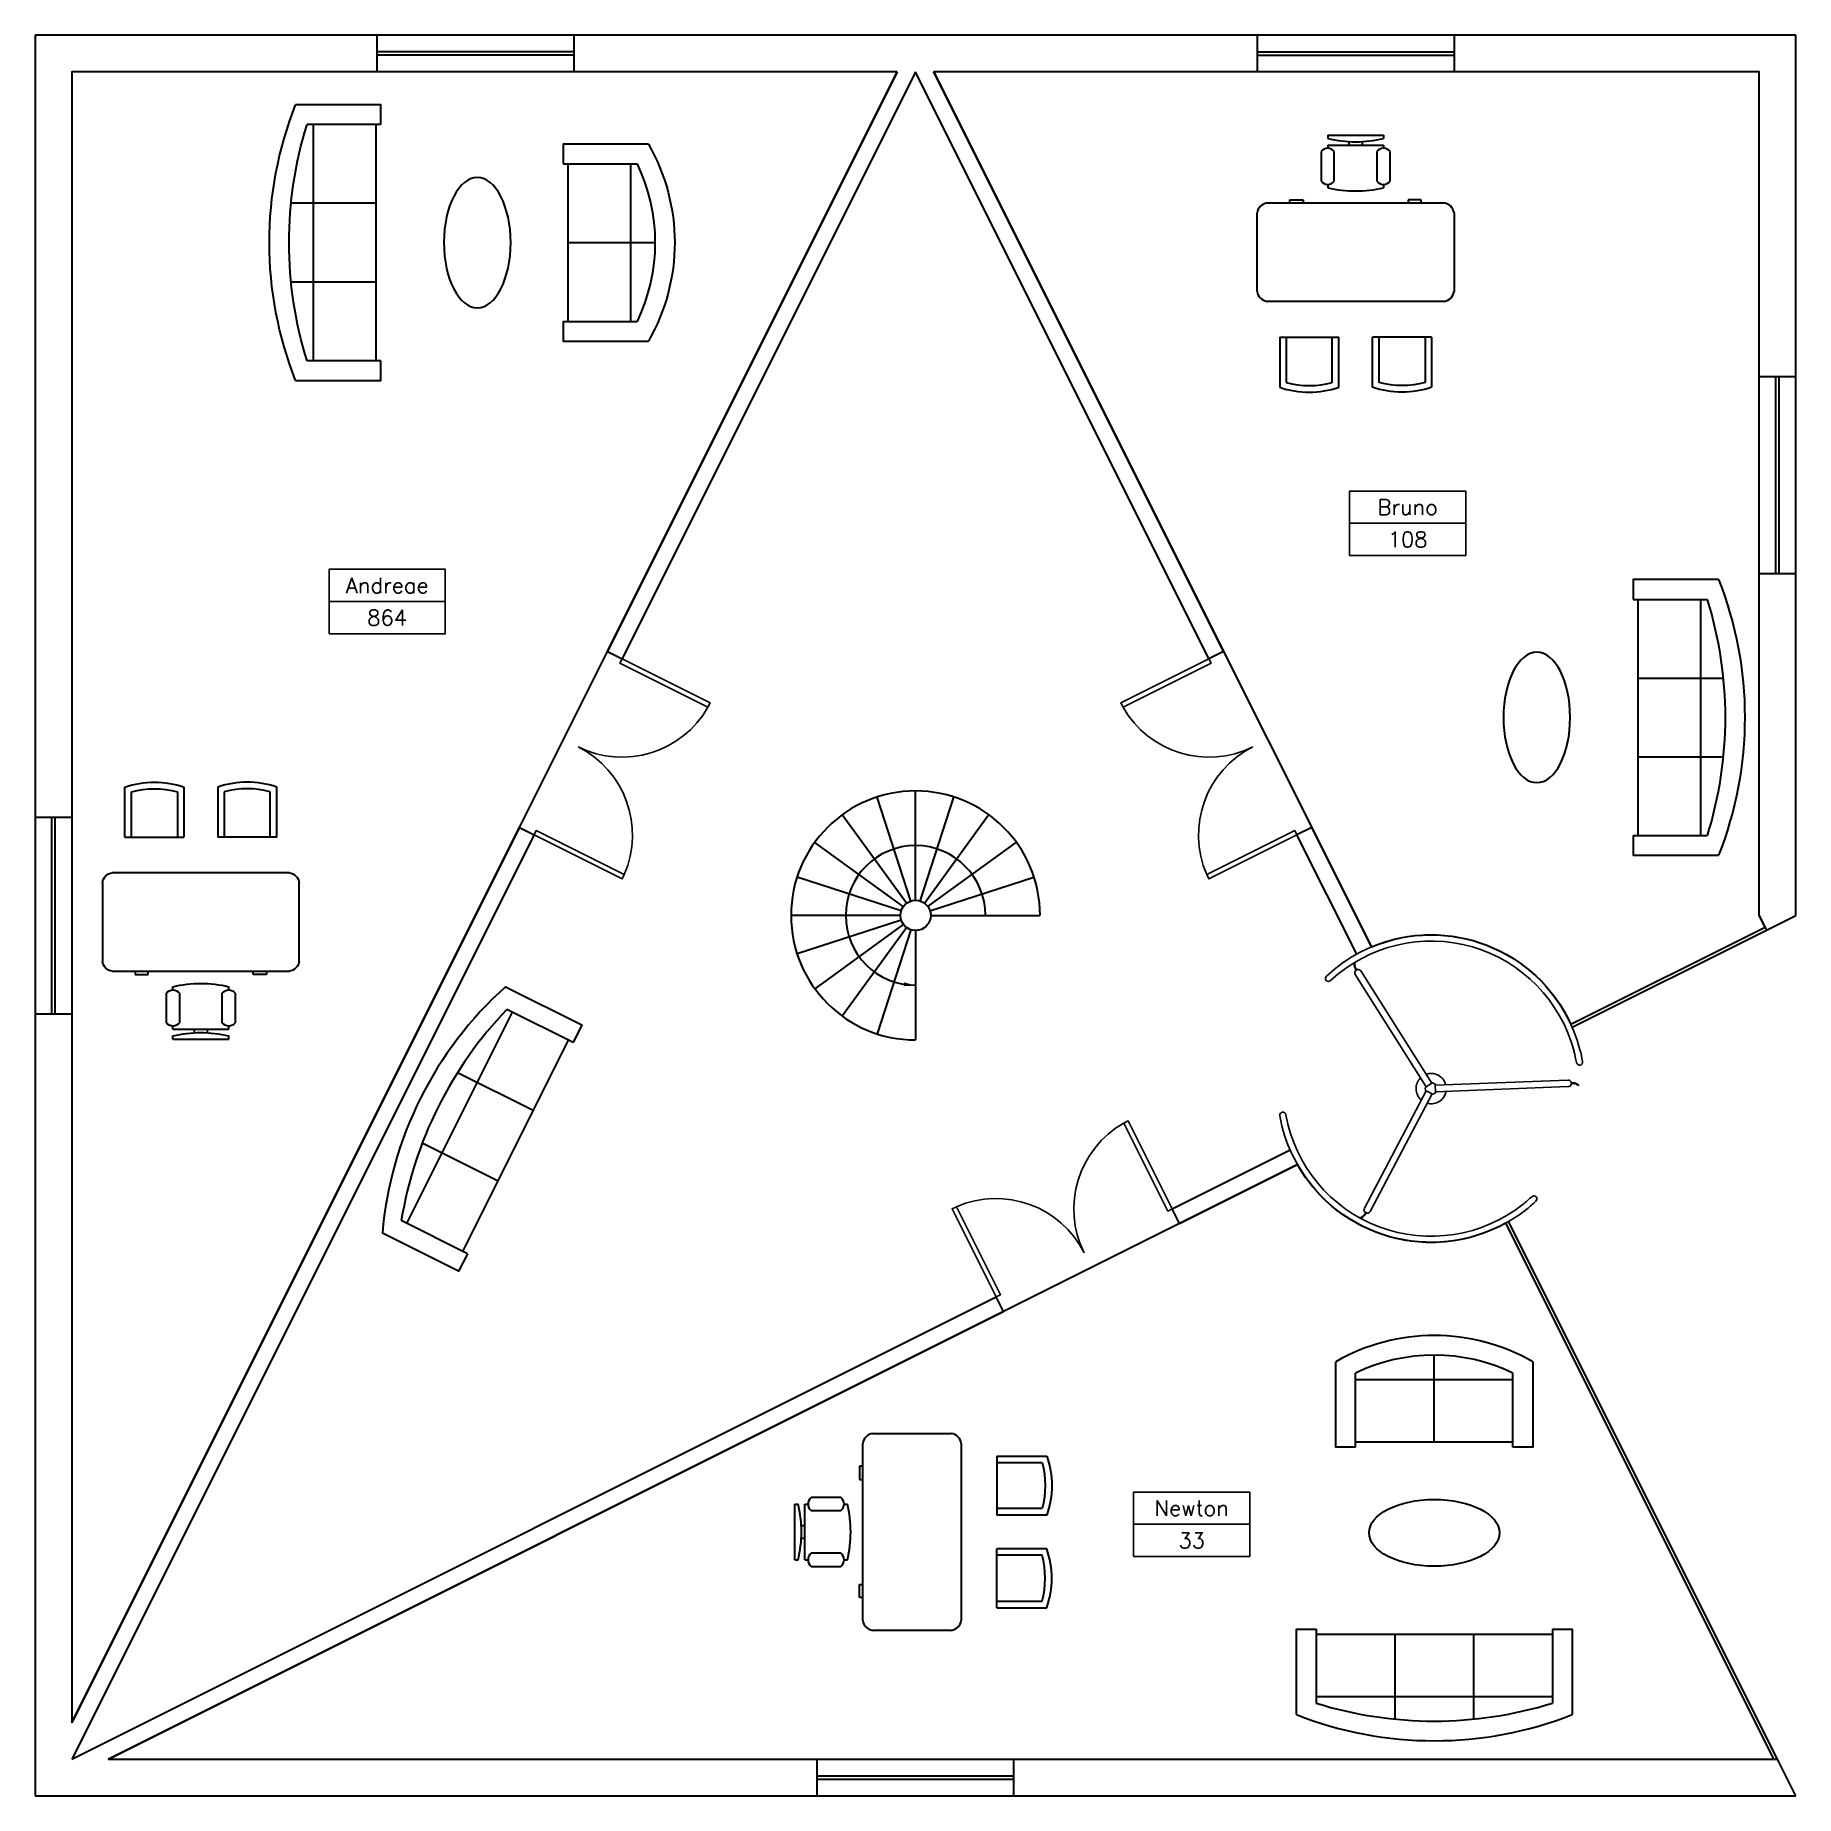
# Model space of a CAD drawing. Header units: centimetres. Extents: x 0 to 1363, y 0 to 1363.
import ezdxf
from ezdxf.enums import TextEntityAlignment as Align

# ---------------------------------------------------------------- set-up
doc = ezdxf.new("R2010")
doc.units = ezdxf.units.CM
doc.header["$MEASUREMENT"] = 0
for name, color, linetype, lineweight in [('Area', 6, 'Continuous', 30), ('Furniture', 140, 'Continuous', 30), ('Glass', 160, 'Continuous', 30), ('Stair', 40, 'Continuous', 30), ('Wall', 1, 'Continuous', 30)]:
    doc.layers.add(name, color=color, linetype=linetype, lineweight=lineweight)
doc.layers.add('Door', color=114, linetype='Continuous')
doc.layers.add('Symbol', color=2, linetype='Continuous')
doc.styles.add('Annotative', font='romans.shx', dxfattribs={"height": 0.3})

# ---------------------------------------------------------------- blocks, each defined once
blk = doc.blocks.new('RevolvingDoor')
at = {"layer": 'Door'}
for p, q in [((-15.68, 38.73), (-1.4, 0.86)), ((-14.67, 40.1), (-15.44, 39.8)), ((-15.29, 42.32, 0), (-15.11, 42.26, 0)), ((-13.79, 39.44), (0.49, 1.57)), ((-1.4, 0.86), (0.49, 1.57)), ((1.44, 0.79), (1.12, -1.21)), ((41.38, -5.79), (1.44, 0.79)), ((-27.27, -31.66), (-1.6, -0.36)), ((-25.7, -32.94), (-0.04, -1.64)), ((-0.04, -1.64), (-1.6, -0.36)), ((41.05, -7.78), (1.12, -1.21)), ((42.06, -7.34), (42.19, -6.53)), ((44.3, -7.92, 0), (44.16, -8.05, 0)), ((-29.01, -34.4, 0), (-29.05, -34.22, 0)), ((-27.39, -32.75), (-26.75, -33.28))]:
    blk.add_line(p, q, dxfattribs=at)
for points in [[(-21.56, 39.49, 1), (-22.45, 41.14, 0.019515), (-25.6, 39.28)], [(21.56, 39.49, -1), (22.45, 41.14, -0.019515), (25.6, 39.28)]]:
    blk.add_lwpolyline(points, format="xyb", dxfattribs=at)
for centre, radius, start, end in [((-0.01, 0), 46.87, 123.0904, 241.3861), ((0, 0.01), 45, 123.1076, 241.3736), ((-0.13, -0.08), 45, 118.4328, 122.9048), ((-14.73, 39.09), 1.01, 134.8674, 200.6506), ((-14.73, 39.09), 1.01, 20.6506, 86.4338), ((0.13, -0.08), 45, 57.0952, 61.5672), ((0, 0.01), 45, 298.6264, 56.8924), ((0.01, 0), 46.87, 298.6139, 56.9096), ((0, 0), 4.62, 173.015, 218.015), ((0, 0), 4.62, 123.2862, 173.015), ((0, 0), 1.8, 144.7899, 196.5113), ((0, 0), 4.62, 83.015, 98.015), ((0, 0), 1.8, 24.7899, 76.5113), ((0, 0), 4.62, 3.2862, 83.015), ((0, 0), 4.62, 243.2862, 288.2862), ((0, 0), 1.8, 264.7899, 316.5113), ((0, 0), 4.62, 288.2862, 338.015), ((41.22, -6.79), 1.01, 260.6506, 326.4338), ((41.22, -6.79), 1.01, 14.8674, 80.6506), ((-26.49, -32.3), 1.01, 140.6506, 206.4338), ((-26.49, -32.3), 1.01, 254.8674, 320.6506), ((-22.01, -40.32), 0.937, 241.5672, 61.5672), ((22.01, -40.32), 0.937, 118.4328, 298.4328)]:
    blk.add_arc(centre, radius, start, end, dxfattribs=at)
for points, knots in [([(-15.15, 39.92, 0), (-15.16, 39.95, 0), (-15.17, 39.99, 0), (-15.33, 40.39, 0), (-15.45, 40.77, 0), (-15.49, 41.35, 0), (-15.47, 41.54, 0), (-15.41, 41.91, 0), (-15.36, 42.09, 0), (-15.3, 42.28, 0), (-15.3, 42.3, 0), (-15.29, 42.32, 0)], [0.454705, 0.454705, 0.454705, 0.454705, 0.561512, 0.561512, 1.684535, 1.684535, 2.21588, 2.21588, 2.747224, 2.747224, 2.807617, 2.807617, 2.807617, 2.807617]), ([(-14.97, 39.98, 0), (-15.16, 40.47, 0), (-15.4, 41.23, 0), (-15.2, 41.99, 0), (-15.11, 42.26, 0)], [0.451555, 0.451555, 0.451555, 0.451555, 1.962237, 2.807618, 2.807618, 2.807618, 2.807618]), ([(42.11, -7.03, 0), (42.63, -7.1, 0), (43.4, -7.28, 0), (43.96, -7.83, 0), (44.16, -8.05, 0)], [0.451555, 0.451555, 0.451555, 0.451555, 1.962237, 2.807618, 2.807618, 2.807618, 2.807618]), ([(42.14, -6.84, 0), (42.18, -6.85, 0), (42.22, -6.85, 0), (42.64, -6.92, 0), (43.03, -7.01, 0), (43.55, -7.26, 0), (43.71, -7.37, 0), (44, -7.6, 0), (44.13, -7.74, 0), (44.27, -7.89, 0), (44.28, -7.9, 0), (44.3, -7.92, 0)], [0.454705, 0.454705, 0.454705, 0.454705, 0.561512, 0.561512, 1.684535, 1.684535, 2.21588, 2.21588, 2.747224, 2.747224, 2.807617, 2.807617, 2.807617, 2.807617]), ([(-27.14, -32.95, 0), (-27.47, -33.36, 0), (-28.01, -33.95, 0), (-28.77, -34.16, 0), (-29.05, -34.22, 0)], [0.451555, 0.451555, 0.451555, 0.451555, 1.962237, 2.807618, 2.807618, 2.807618, 2.807618]), ([(-27, -33.07, 0), (-27.02, -33.1, 0), (-27.04, -33.13, 0), (-27.32, -33.47, 0), (-27.59, -33.76, 0), (-28.07, -34.08, 0), (-28.24, -34.17, 0), (-28.59, -34.3, 0), (-28.77, -34.35, 0), (-28.97, -34.39, 0), (-28.99, -34.4, 0), (-29.01, -34.4, 0)], [0.454705, 0.454705, 0.454705, 0.454705, 0.561512, 0.561512, 1.684535, 1.684535, 2.21588, 2.21588, 2.747224, 2.747224, 2.807617, 2.807617, 2.807617, 2.807617])]:
    blk.add_open_spline(points, degree=3, knots=knots, dxfattribs=at)
blk = doc.blocks.new('Door')
blk.add_lwpolyline([(0, 0), (1.5, 0), (1.5, 30), (0, 30)], close=True)
blk.add_arc((-0.07, -0.03), 30.07, 0.0552, 87.0072)
blk = doc.blocks.new('Sofa - Roundback 7 ft.')
at = {"linetype": 'Continuous'}
for p, q in [((-12.00002, -32.4421), (-12.00003, -6.5971)), ((11.99997, -32.4421), (11.99998, -6.5971)), ((-36.000027, -34), (-36.000027, -11.4696)), ((-35.999844, -13.3819), (35.9998, -13.3819)), ((35.99998, -34), (35.99998, -11.4696)), ((-36.000027, -32.4421), (35.99998, -32.4421))]:
    blk.add_line(p, q, dxfattribs=at)
for points in [[(-36.000027, -34), (-42.000027, -34), (-42.000027, -8)], [(41.99998, -8), (41.99998, -34), (35.99998, -34)]]:
    blk.add_lwpolyline(points, dxfattribs=at)
for centre, radius, start, end in [((0, -114.25), 114.25, 68.43141, 111.5686), ((-0.00001, -127.1968), 121.1968, 72.72033, 107.2797)]:
    blk.add_arc(centre, radius, start, end, dxfattribs=at)
blk = doc.blocks.new('Chair - Desk')
at = {"linetype": 'Continuous'}
for p, q in [((-8.5, 0), (-8.5, -1)), ((-8.5, 0), (8.5, 0)), ((8.5, 0), (8.5, -1)), ((-10.5, -5), (-10.5, -14)), ((-8.5, -3), (-8.5, -4)), ((-8.5, -3), (8.5, -3)), ((-6.5, -14), (-6.5, -5)), ((-2, -3), (-2, -1.9355)), ((2, -1.9576), (2, -3)), ((6.5, -5), (6.5, -14)), ((8.5, -3), (8.5, -4)), ((10.5, -14), (10.5, -5)), ((-8.5, -15), (-8.5, -16)), ((8.5, -15), (8.5, -16))]:
    blk.add_line(p, q, dxfattribs=at)
for centre, radius, start, end in [((-8.5, -6.5), 2.5, 36.8699, 143.1301), ((0, 34.625), 36.625, 256.5803, 283.4197), ((8.5, -6.5), 2.5, 36.8699, 143.1301), ((-8.5, -12.5), 2.5, 216.8699, 323.1301), ((0, 19.625), 36.625, 256.5803, 283.4197), ((8.5, -12.5), 2.5, 216.8699, 323.1301)]:
    blk.add_arc(centre, radius, start, end, dxfattribs=at)
blk = doc.blocks.new('Desk')
at = {"linetype": 'Continuous'}
for p, q in [((-26.999995, 0), (26.999995, 0)), ((-29.999995, -27), (-29.999995, -3)), ((29.999995, -3), (29.999995, -27)), ((26.999995, -30), (-26.999995, -30)), ((-20.000005, -30), (-20.000005, -31)), ((-20.000005, -31), (-16.000005, -31)), ((-16.000005, -31), (-16.000005, -30)), ((15.999995, -31), (15.999995, -30)), ((19.999995, -31), (15.999995, -31)), ((19.999995, -30), (19.999995, -31))]:
    blk.add_line(p, q, dxfattribs=at)
for centre, start, end in [((-26.499995, -3.5), 98.1301, 171.8699), ((26.499995, -3.5), 8.130102, 81.8699), ((-26.499995, -26.5), 188.1301, 261.8699), ((26.499995, -26.5), 278.1301, 351.8699)]:
    blk.add_arc(centre, 3.535534, start, end, dxfattribs=at)
blk = doc.blocks.new('Seat')
for p, q in [((-9, 15.21), (-9, 0)), ((-7, 13.74), (-7, 0)), ((7, 0), (7, 13.74)), ((9, 0), (9, 15.21)), ((9, 0), (-9, 0))]:
    blk.add_line(p, q)
for radius, start, end in [(27.75, 71.0754, 108.9246), (25.75, 74.2259, 105.7741)]:
    blk.add_arc((0, -11.04), radius, start, end)
blk = doc.blocks.new('Sofa - Roundback Loveseat 5 ft.')
at = {"linetype": 'Continuous'}
for p, q in [((0, -32.44198), (0, -5.99998)), ((-24, -33.99998), (-24, -11.46958)), ((-23.9998, -13.38178), (23.99986, -13.38178)), ((24.00004, -33.99998), (24.00004, -11.46958)), ((-24, -32.44198), (24.00004, -32.44198))]:
    blk.add_line(p, q, dxfattribs=at)
for points in [[(-24, -33.99998), (-30, -33.99998), (-30, -7.99998)], [(30.00004, -7.99998), (30.00004, -33.99998), (24.00004, -33.99998)]]:
    blk.add_lwpolyline(points, dxfattribs=at)
for centre, radius, start, end in [((0, -60.24998), 60.24998, 60.13715, 119.8628), ((0, -61.38438), 55.38444, 64.32083, 115.6792)]:
    blk.add_arc(centre, radius, start, end, dxfattribs=at)
blk = doc.blocks.new('Employee Data')
for points in [[(0, 25), (90, 25), (90, 50), (0, 50)], [(0, 0), (90, 0), (90, 25), (0, 25)]]:
    blk.add_lwpolyline(points, close=True)
at = {"style": 'Annotative'}
for tag, p in [('NAME', (45, 37.5)), ('IDNO', (45, 12.5))]:
    blk.add_attdef(tag, text='', height=12, dxfattribs=at).set_placement(p, align=Align.MIDDLE_CENTER)

msp = doc.modelspace()

# ---------------------------------------------------------------- linework, layer by layer
at = {"layer": 'Area'}
msp.add_lwpolyline([(667.4, 1334.7), (28.4, 1334.7), (28.4, 56.8), (374.9, 749.7), (443, 886)], close=True, dxfattribs=at)
for points in [[(1334.7, 1334.7), (695.8, 1334.7), (920.1, 886), (988.3, 749.7), (1034.5, 657.2, -0.404916), (1189, 597.3), (1339.3, 672.5), (1334.7, 681.6)], [(1138.6, 443.4, -0.411145), (977.3, 488.7), (886, 443), (749.7, 374.9), (56.8, 28.4), (1346.1, 28.4)]]:
    msp.add_lwpolyline(points, format="xyb", close=True, dxfattribs=at)
at = {"layer": 'Furniture', "extrusion": (0, 0, -1)}
for centre, major_axis in [((342.3, 1202.5), (0, -50.5)), ((1162.6, 834.9), (0, 50.5))]:
    msp.add_ellipse(centre, major_axis=major_axis, ratio=0.511392, dxfattribs=at)
at = {"layer": 'Furniture'}
msp.add_ellipse((1083.2, 203.6), major_axis=(-50.5, 0), ratio=0.511392, dxfattribs=at)
at = {"layer": 'Glass'}
for p, q in [((417, 1350.2), (264.6, 1350.2)), ((946.1, 1350.2), (1098.5, 1350.2)), ((417, 1347.6), (264.6, 1347.6)), ((946.1, 1347.6), (1098.5, 1347.6)), ((1347.6, 946.1), (1347.6, 1098.5)), ((1350.2, 946.1), (1350.2, 1098.5)), ((12.9, 605.4), (12.9, 757.8)), ((15.5, 605.4), (15.5, 757.8)), ((1188.9, 597.3), (1339.3, 672.5)), ((1190, 595), (1340.4, 670.2)), ((1346.1, 28.4), (1138.5, 443.5)), ((1348.9, 28.4), (1140.8, 444.6)), ((605.4, 15.5), (757.8, 15.5)), ((605.4, 12.9), (757.8, 12.9))]:
    msp.add_line(p, q, dxfattribs=at)
at = {"layer": 'Stair'}
for p, q in [((681.6, 693.3), (681.6, 777.9)), ((677.9, 692.7), (651.8, 773.2)), ((685.2, 692.7), (711.3, 773.2)), ((674.7, 691), (624.9, 759.5)), ((688.4, 691), (738.2, 759.5)), ((672.1, 688.4), (603.6, 738.2)), ((691, 688.4), (759.5, 738.2)), ((670.4, 685.2), (589.9, 711.3)), ((692.7, 685.2), (773.2, 711.3)), ((669.8, 681.6), (585.2, 681.6)), ((670.4, 677.9), (589.9, 651.8)), ((672.1, 674.7), (603.6, 624.9)), ((674.7, 672.1), (624.9, 603.6)), ((677.9, 670.4), (651.8, 589.9)), ((681.6, 669.8), (681.6, 585.2)), ((693.3, 681.6), (777.9, 681.6))]:
    msp.add_line(p, q, dxfattribs=at)
msp.add_arc((681.6, 681.6), 96.4, 0, 270, dxfattribs=at)
at = {"layer": 'Stair', "color": 7}
msp.add_arc((681.6, 681.6), 54.1, 0, 270, dxfattribs=at)
msp.add_solid([(672.6, 629.8), (681.6, 627.5), (672.3, 626.8)], dxfattribs=at)
at = {"layer": 'Wall'}
for p, q in [((417, 1363.1), (417, 1334.7)), ((946.1, 1363.1), (946.1, 1334.7)), ((1363.1, 1363.1), (0, 1363.1)), ((0, 1363.1), (0, 0)), ((264.6, 1363.1), (264.6, 1334.7)), ((1098.5, 1363.1), (1098.5, 1334.7)), ((1363.1, 681.6), (1363.1, 1363.1)), ((667.4, 1334.7), (443, 886)), ((681.6, 1334.7), (454.4, 880.3)), ((908.7, 880.3), (681.6, 1334.7)), ((920.1, 886), (695.8, 1334.7)), ((1363.1, 1098.5), (1334.7, 1098.5)), ((1363.1, 946.1), (1334.7, 946.1)), ((443, 886), (454.4, 880.3)), ((920.1, 886), (908.7, 880.3)), ((0, 757.8), (28.4, 757.8)), ((988.3, 749.7), (976.9, 744)), ((1034.5, 657.2), (988.3, 749.7)), ((374.9, 749.7), (28.4, 56.8)), ((386.2, 744), (28.4, 28.4)), ((374.9, 749.7), (386.2, 744)), ((1023.2, 651.5), (976.9, 744)), ((1334.7, 681.6), (1340.4, 670.2)), ((1340.4, 670.2), (1363.1, 681.6)), ((0, 605.4), (28.4, 605.4)), ((880.3, 454.4), (971.7, 500)), ((886, 443), (977.3, 488.7)), ((886, 443), (880.3, 454.4)), ((28.4, 28.4), (744, 386.2)), ((749.7, 374.9), (744, 386.2)), ((56.8, 28.4), (749.7, 374.9)), ((605.4, 0), (605.4, 28.4)), ((757.8, 0), (757.8, 28.4)), ((1363.1, 0), (1348.9, 28.4)), ((0, 0), (1363.1, 0))]:
    msp.add_line(p, q, dxfattribs=at)
for points in [[(667.4, 1334.7), (28.4, 1334.7), (28.4, 56.8)], [(1334.7, 681.6), (1334.7, 1334.7), (695.8, 1334.7)], [(56.8, 28.4), (1348.9, 28.4)]]:
    msp.add_lwpolyline(points, dxfattribs=at)
msp.add_lwpolyline([(28.4, 28.4), (28.4, 28.4)], close=True, dxfattribs=at)
msp.add_circle((681.6, 681.6), 11.7, dxfattribs=at)

# ---------------------------------------------------------------- block references
at = {"layer": 'Door', "yscale": 2.54, "zscale": 2.54}
for name, p, xscale, rotation in [('Door', (454.4, 880.3), 2.54, 243.4349488229212), ('Door', (908.7, 880.3), -2.54, 116.565051177075), ('Door', (386.2, 744), -2.54, 243.4349488229211), ('Door', (976.9, 744), 2.54, 116.565051177075), ('RevolvingDoor', (1080.8, 547.5), 2.54, 251.565051177078), ('Door', (880.3, 454.4), -2.54, 26.56505117707619), ('Door', (744, 386.2), 2.54, 26.56505117707648)]:
    msp.add_blockref(name, p, dxfattribs=dict(at, xscale=xscale, rotation=rotation))
at = {"layer": 'Furniture', "yscale": 2.54, "zscale": 2.54}
for name, p, xscale, rotation in [('Sofa - Roundback 7 ft.', (181.3, 1202.5), -2.54, 90), ('Sofa - Roundback Loveseat 5 ft.', (495.1, 1202.5), -2.54, 270), ('Desk', (1022.3, 1157), 2.54, 180), ('Seat', (986.4, 1129.2), 2.54, 180), ('Seat', (1058.3, 1129.2), -2.54, 180), ('Sofa - Roundback 7 ft.', (1323.6, 834.9), -2.54, 270.0000000000001), ('Chair - Desk', (128.2, 585.8), -2.54, 180), ('Sofa - Roundback 7 ft.', (298.3, 540.1), 2.54, 63.43494882292206), ('Desk', (716.9, 204.3), 2.54, 270), ('Seat', (744.6, 240.2), -2.54, 270), ('Chair - Desk', (588.2, 204.3), 2.54, 89.99999999999999), ('Seat', (744.6, 168.4), 2.54, 270), ('Sofa - Roundback 7 ft.', (1083.2, 42.6), 2.54, 179.9999999999999)]:
    msp.add_blockref(name, p, dxfattribs=dict(at, xscale=xscale, rotation=rotation))
for name, p, xscale in [('Chair - Desk', (1022.3, 1285.7), 2.54), ('Seat', (92.3, 742.3), -2.54), ('Seat', (164.2, 742.3), 2.54), ('Desk', (128.2, 714.6), -2.54), ('Sofa - Roundback Loveseat 5 ft.', (1083.2, 356.4), 2.54)]:
    msp.add_blockref(name, p, dxfattribs=dict(at, xscale=xscale))
at = {"layer": 'Symbol'}
for p, values in [((1017.6, 960.2), {'NAME': 'Bruno', 'IDNO': '108'}), ((227.5, 899.6), {'NAME': 'Andreae', 'IDNO': '864'}), ((850.4, 185.2), {'NAME': 'Newton', 'IDNO': '33'})]:
    msp.add_blockref('Employee Data', p, dxfattribs=at).add_auto_attribs(values)

doc.saveas('drawing.dxf')
